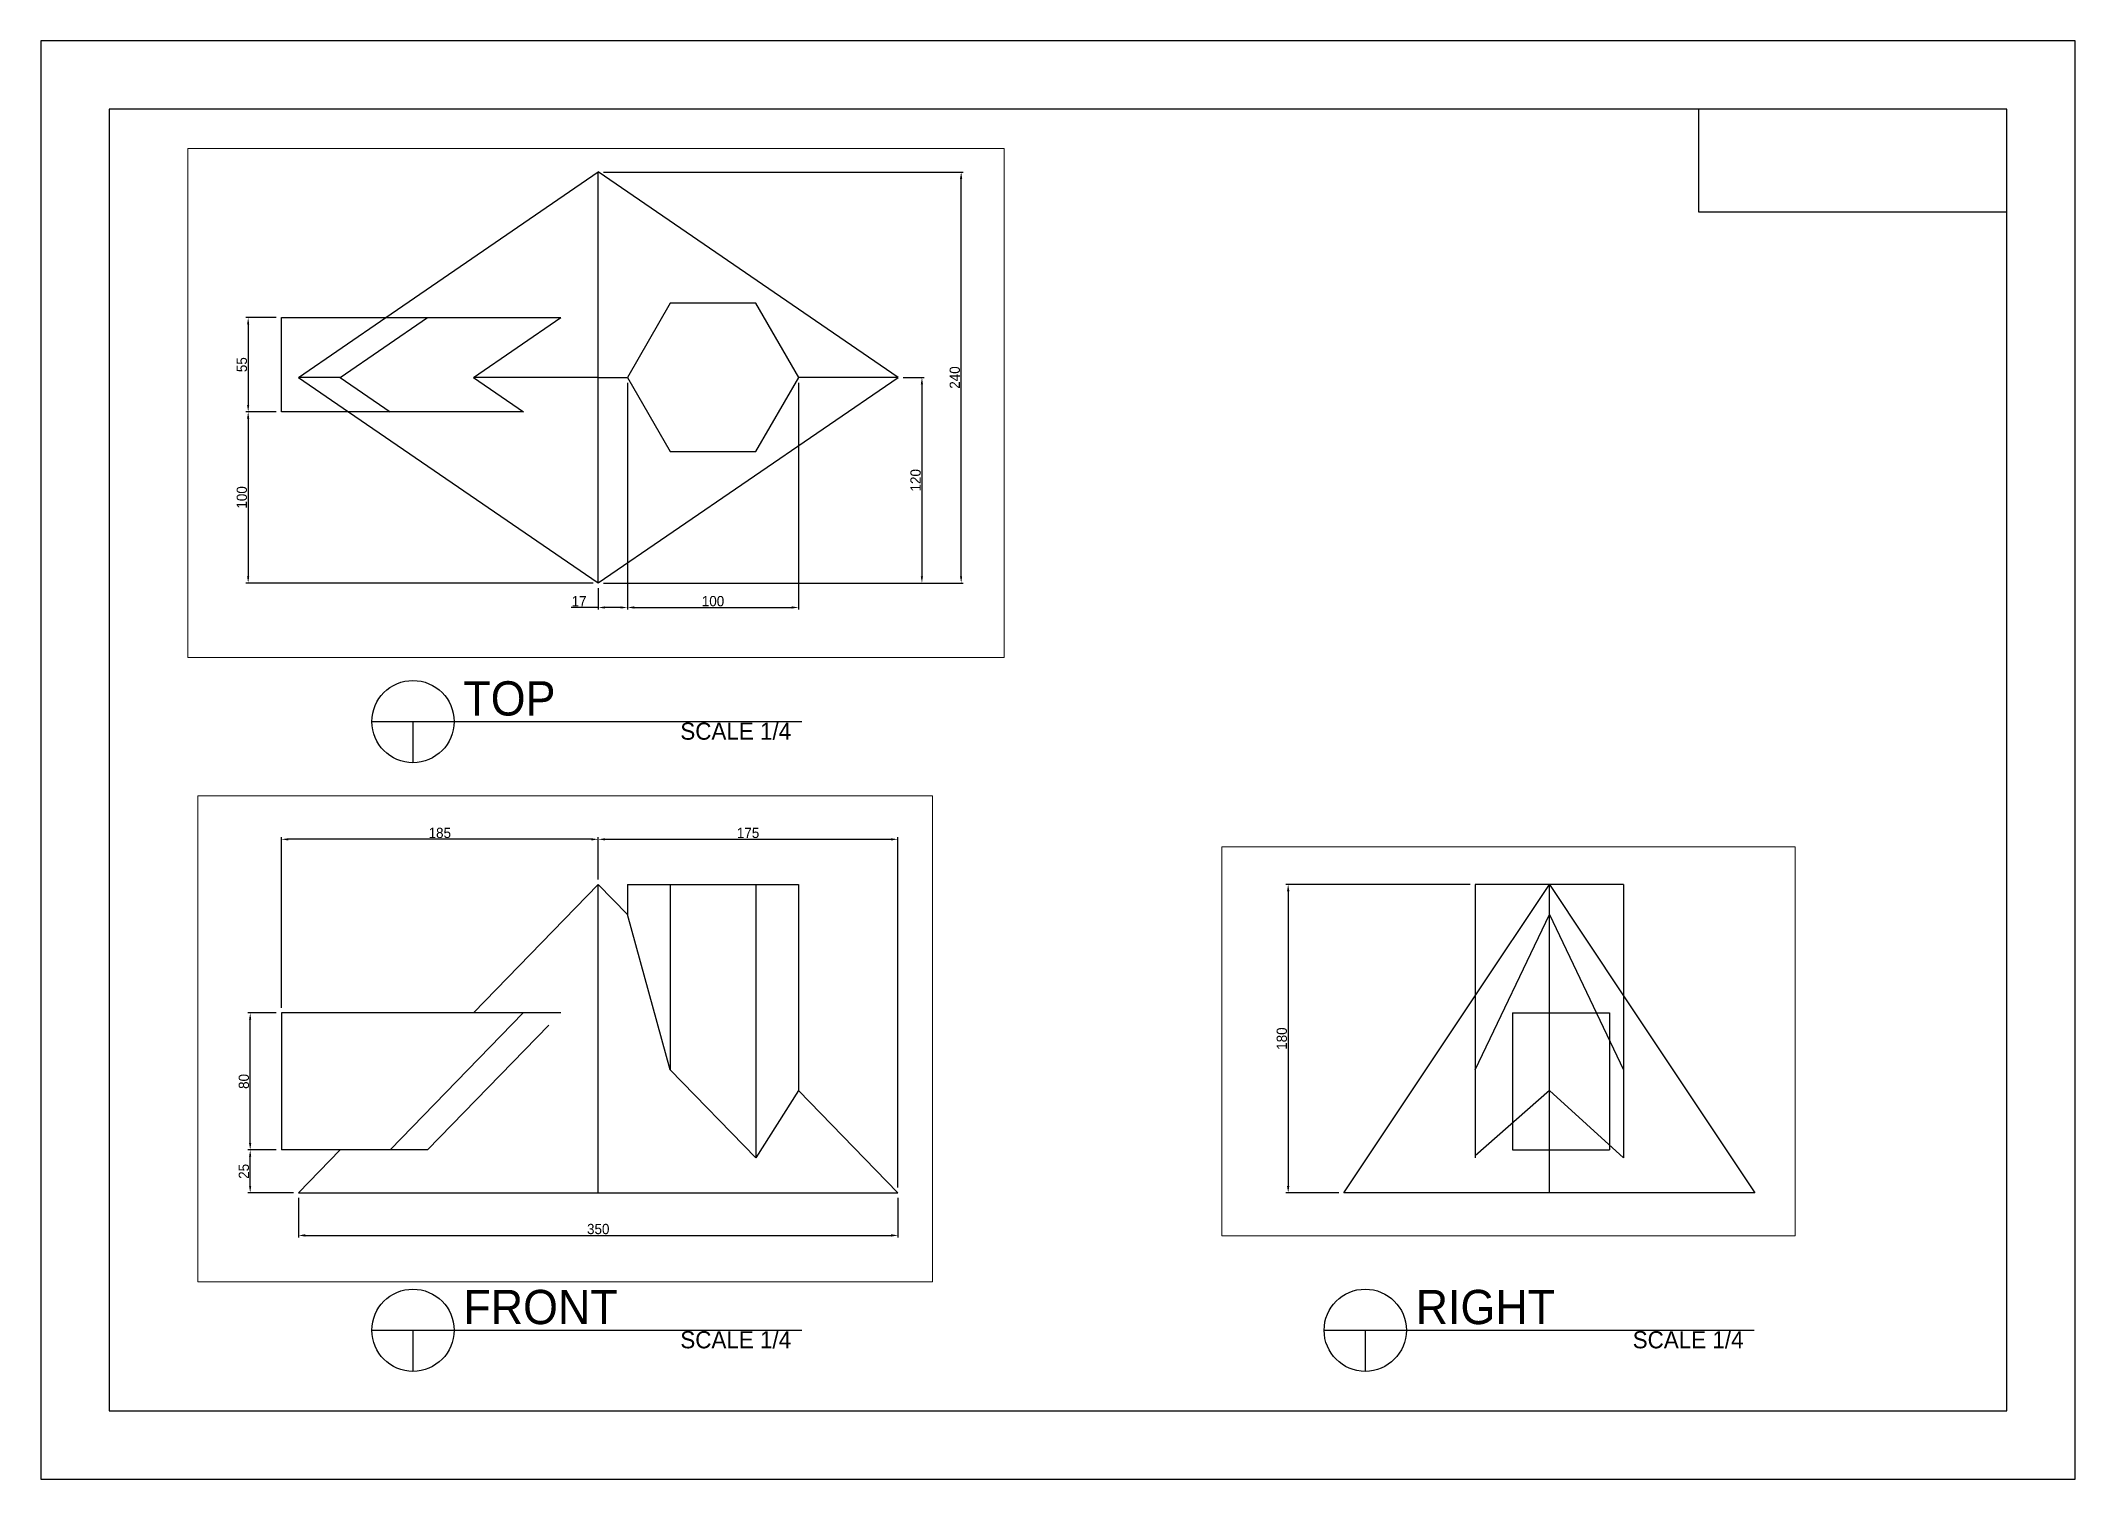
# Paper-space layout 'Layout1' of a CAD drawing. Header units: millimetres. Extents: x 0 to 297, y 0 to 210.
# The model-space entities are those that its viewports show. They can reach past a viewport. Long polylines and large blocks are cut down to what shows.
import ezdxf

# ---------------------------------------------------------------- set-up
doc = ezdxf.new("R2010")
doc.units = ezdxf.units.MM
doc.linetypes.add('HIDDEN', pattern=[9.525, 6.35, -3.175])
for name, color, linetype in [('dim', 1, 'Continuous'), ('hidden', 2, 'HIDDEN'), ('model', 7, 'Continuous'), ('mview', 4, 'Continuous')]:
    doc.layers.add(name, color=color, linetype=linetype)
doc.styles.get("Standard").update_dxf_attribs({"font": ''})
doc.styles.get('Standard').set_extended_font_data('Gulim')
doc.dimstyles.new('ISO-25', dxfattribs={"dimtxt": 6, "dimasz": 4, "dimexe": 1.25, "dimexo": 3, "dimtad": 1, "dimtxsty": 'Standard', "dimcen": 2.5, "dimadec": 0, "dimazin": 0, "dimtfac": 1, "dimtmove": 0, "dimatfit": 3, "dimfxl": 1, "dimarcsym": 0})

# ---------------------------------------------------------------- blocks, each defined once
blk = doc.blocks.new('*D6')
at = {"layer": 'Defpoints', "color": 0, "transparency": 16777216}
for p in [(916.2, 397.4), (807, 217.4), (839.5, 217.4)]:
    blk.add_point(p, dxfattribs=at)
at = {"layer": 'dim', "color": 0, "lineweight": -2, "transparency": 16777216}
for p, q in [((913.2, 397.4), (805.7, 397.4)), ((807, 393.4), (807, 221.4)), ((836.5, 217.4), (805.7, 217.4))]:
    blk.add_line(p, q, dxfattribs=at)
at = {"layer": 'dim', "color": 0, "transparency": 16777216}
for points in [[(806.3, 393.4), (807.7, 393.4), (807, 397.4)], [(806.3, 221.4), (807.7, 221.4), (807, 217.4)]]:
    blk.add_solid(points, dxfattribs=at)
at = {"layer": 'dim', "color": 0, "transparency": 16777216, "insert": (803.3, 307.4), "char_height": 6, "attachment_point": 5, "rotation": 90}
blk.add_mtext('180', dxfattribs=at)
blk = doc.blocks.new('*D7')
at = {"layer": 'Defpoints', "color": 0, "transparency": 16777216}
for p in [(574.3, 423.8), (399.3, 397.4), (574.3, 217.4)]:
    blk.add_point(p, dxfattribs=at)
at = {"layer": 'dim', "color": 0, "lineweight": -2, "transparency": 16777216}
for p, q in [((399.3, 400.4), (399.3, 425)), ((403.3, 423.8), (570.3, 423.8)), ((574.3, 220.4), (574.3, 425))]:
    blk.add_line(p, q, dxfattribs=at)
at = {"layer": 'dim', "color": 0, "transparency": 16777216}
for points in [[(403.3, 424.4), (403.3, 423.1), (399.3, 423.8)], [(570.3, 424.4), (570.3, 423.1), (574.3, 423.8)]]:
    blk.add_solid(points, dxfattribs=at)
at = {"layer": 'dim', "color": 0, "transparency": 16777216, "insert": (486.8, 427.5), "char_height": 6, "attachment_point": 5}
blk.add_mtext('175', dxfattribs=at)
blk = doc.blocks.new('*D8')
at = {"layer": 'Defpoints', "color": 0, "transparency": 16777216}
for p in [(214.3, 423.8), (399.3, 397.4), (214.3, 322.4)]:
    blk.add_point(p, dxfattribs=at)
at = {"layer": 'dim', "color": 0, "lineweight": -2, "transparency": 16777216}
for p, q in [((214.3, 325.4), (214.3, 425)), ((395.3, 423.8), (218.3, 423.8)), ((399.3, 400.4), (399.3, 425))]:
    blk.add_line(p, q, dxfattribs=at)
at = {"layer": 'dim', "color": 0, "transparency": 16777216}
for points in [[(218.3, 424.4), (218.3, 423.1), (214.3, 423.8)], [(395.3, 424.4), (395.3, 423.1), (399.3, 423.8)]]:
    blk.add_solid(points, dxfattribs=at)
at = {"layer": 'dim', "color": 0, "transparency": 16777216, "insert": (306.8, 427.5), "char_height": 6, "attachment_point": 5}
blk.add_mtext('185', dxfattribs=at)
blk = doc.blocks.new('*D9')
at = {"layer": 'Defpoints', "color": 0, "transparency": 16777216}
for p in [(224.3, 217.4), (574.3, 217.4), (574.3, 192.5)]:
    blk.add_point(p, dxfattribs=at)
at = {"layer": 'dim', "color": 0, "lineweight": -2, "transparency": 16777216}
for p, q in [((224.3, 214.4), (224.3, 191.2)), ((574.3, 214.4), (574.3, 191.2)), ((228.3, 192.5), (570.3, 192.5))]:
    blk.add_line(p, q, dxfattribs=at)
at = {"layer": 'dim', "color": 0, "transparency": 16777216}
for points in [[(228.3, 193.2), (228.3, 191.8), (224.3, 192.5)], [(570.3, 193.2), (570.3, 191.8), (574.3, 192.5)]]:
    blk.add_solid(points, dxfattribs=at)
at = {"layer": 'dim', "color": 0, "transparency": 16777216, "insert": (399.3, 196.2), "char_height": 6, "attachment_point": 5}
blk.add_mtext('350', dxfattribs=at)
blk = doc.blocks.new('*D10')
at = {"layer": 'Defpoints', "color": 0, "transparency": 16777216}
for p in [(196.1, 242.4), (214.3, 242.4), (224.3, 217.4)]:
    blk.add_point(p, dxfattribs=at)
at = {"layer": 'dim', "color": 0, "lineweight": -2, "transparency": 16777216}
for p, q in [((211.3, 242.4), (194.8, 242.4)), ((196.1, 221.4), (196.1, 238.4)), ((221.3, 217.4), (194.8, 217.4))]:
    blk.add_line(p, q, dxfattribs=at)
at = {"layer": 'dim', "color": 0, "transparency": 16777216}
for points in [[(195.4, 238.4), (196.7, 238.4), (196.1, 242.4)], [(195.4, 221.4), (196.7, 221.4), (196.1, 217.4)]]:
    blk.add_solid(points, dxfattribs=at)
at = {"layer": 'dim', "color": 0, "transparency": 16777216, "insert": (192.4, 229.9), "char_height": 6, "attachment_point": 5, "rotation": 90}
blk.add_mtext('25', dxfattribs=at)
blk = doc.blocks.new('*D5')
at = {"layer": 'Defpoints', "color": 0, "transparency": 16777216}
for p in [(196.1, 322.4), (214.3, 322.4), (214.3, 242.4)]:
    blk.add_point(p, dxfattribs=at)
at = {"layer": 'dim', "color": 0, "lineweight": -2, "transparency": 16777216}
for p, q in [((211.3, 322.4), (194.8, 322.4)), ((196.1, 246.4), (196.1, 318.4)), ((211.3, 242.4), (194.8, 242.4))]:
    blk.add_line(p, q, dxfattribs=at)
at = {"layer": 'dim', "color": 0, "transparency": 16777216}
for points in [[(195.4, 318.4), (196.7, 318.4), (196.1, 322.4)], [(195.4, 246.4), (196.7, 246.4), (196.1, 242.4)]]:
    blk.add_solid(points, dxfattribs=at)
at = {"layer": 'dim', "color": 0, "transparency": 16777216, "insert": (192.4, 282.4), "char_height": 6, "attachment_point": 5, "rotation": 90}
blk.add_mtext('80', dxfattribs=at)
blk = doc.blocks.new('*D11')
at = {"layer": 'Defpoints', "color": 0, "transparency": 16777216}
for p in [(214.3, 724.1), (194.9, 669.1), (214.3, 669.1)]:
    blk.add_point(p, dxfattribs=at)
at = {"layer": 'dim', "color": 0, "lineweight": -2, "transparency": 16777216}
for p, q in [((211.3, 724.1), (193.6, 724.1)), ((194.9, 720.1), (194.9, 673.1)), ((211.3, 669.1), (193.6, 669.1))]:
    blk.add_line(p, q, dxfattribs=at)
at = {"layer": 'dim', "color": 0, "transparency": 16777216}
for points in [[(194.2, 720.1), (195.5, 720.1), (194.9, 724.1)], [(194.2, 673.1), (195.5, 673.1), (194.9, 669.1)]]:
    blk.add_solid(points, dxfattribs=at)
at = {"layer": 'dim', "color": 0, "transparency": 16777216, "insert": (191.2, 696.6), "char_height": 6, "attachment_point": 5, "rotation": 90}
blk.add_mtext('55', dxfattribs=at)
blk = doc.blocks.new('*D12')
at = {"layer": 'Defpoints', "color": 0, "transparency": 16777216}
for p in [(214.3, 669.1), (194.9, 569.1), (399.3, 569.1)]:
    blk.add_point(p, dxfattribs=at)
at = {"layer": 'dim', "color": 0, "lineweight": -2, "transparency": 16777216}
for p, q in [((211.3, 669.1), (193.6, 669.1)), ((194.9, 665.1), (194.9, 573.1)), ((396.3, 569.1), (193.6, 569.1))]:
    blk.add_line(p, q, dxfattribs=at)
at = {"layer": 'dim', "color": 0, "transparency": 16777216}
for points in [[(194.2, 665.1), (195.5, 665.1), (194.9, 669.1)], [(194.2, 573.1), (195.5, 573.1), (194.9, 569.1)]]:
    blk.add_solid(points, dxfattribs=at)
at = {"layer": 'dim', "color": 0, "transparency": 16777216, "insert": (191.2, 619.1), "char_height": 6, "attachment_point": 5, "rotation": 90}
blk.add_mtext('100', dxfattribs=at)
blk = doc.blocks.new('*D13')
at = {"layer": 'Defpoints', "color": 0, "transparency": 16777216}
for p in [(416.3, 689.1), (399.3, 569.1), (416.3, 554.8)]:
    blk.add_point(p, dxfattribs=at)
at = {"layer": 'dim', "color": 0, "lineweight": -2, "transparency": 16777216}
for p, q in [((416.3, 686.1), (416.3, 553.6)), ((399.3, 566.1), (399.3, 553.6)), ((399.3, 554.8), (383.5, 554.8)), ((412.3, 554.8), (403.3, 554.8))]:
    blk.add_line(p, q, dxfattribs=at)
at = {"layer": 'dim', "color": 0, "transparency": 16777216}
for points in [[(403.3, 555.5), (403.3, 554.2), (399.3, 554.8)], [(412.3, 555.5), (412.3, 554.2), (416.3, 554.8)]]:
    blk.add_solid(points, dxfattribs=at)
at = {"layer": 'dim', "color": 0, "transparency": 16777216, "insert": (388.1, 558.5), "char_height": 6, "attachment_point": 5}
blk.add_mtext('17', dxfattribs=at)
blk = doc.blocks.new('*D14')
at = {"layer": 'Defpoints', "color": 0, "transparency": 16777216}
for p in [(416.3, 689.1), (516.3, 689.1), (516.3, 554.8)]:
    blk.add_point(p, dxfattribs=at)
at = {"layer": 'dim', "color": 0, "lineweight": -2, "transparency": 16777216}
for p, q in [((416.3, 686.1), (416.3, 553.6)), ((516.3, 686.1), (516.3, 553.6)), ((420.3, 554.8), (512.3, 554.8))]:
    blk.add_line(p, q, dxfattribs=at)
at = {"layer": 'dim', "color": 0, "transparency": 16777216}
for points in [[(420.3, 555.5), (420.3, 554.2), (416.3, 554.8)], [(512.3, 555.5), (512.3, 554.2), (516.3, 554.8)]]:
    blk.add_solid(points, dxfattribs=at)
at = {"layer": 'dim', "color": 0, "transparency": 16777216, "insert": (466.3, 558.5), "char_height": 6, "attachment_point": 5}
blk.add_mtext('100', dxfattribs=at)
blk = doc.blocks.new('*D15')
at = {"layer": 'Defpoints', "color": 0, "transparency": 16777216}
for p in [(574.3, 689.1), (399.3, 569.1), (588.3, 569.1)]:
    blk.add_point(p, dxfattribs=at)
at = {"layer": 'dim', "color": 0, "lineweight": -2, "transparency": 16777216}
for p, q in [((577.3, 689.1), (589.5, 689.1)), ((588.3, 685.1), (588.3, 573.1)), ((402.3, 569.1), (589.5, 569.1))]:
    blk.add_line(p, q, dxfattribs=at)
at = {"layer": 'dim', "color": 0, "transparency": 16777216}
for points in [[(587.6, 685.1), (588.9, 685.1), (588.3, 689.1)], [(587.6, 573.1), (588.9, 573.1), (588.3, 569.1)]]:
    blk.add_solid(points, dxfattribs=at)
at = {"layer": 'dim', "color": 0, "transparency": 16777216, "insert": (584.6, 629.1), "char_height": 6, "attachment_point": 5, "rotation": 90}
blk.add_mtext('120', dxfattribs=at)
blk = doc.blocks.new('*D16')
at = {"layer": 'Defpoints', "color": 0, "transparency": 16777216}
for p in [(399.3, 809.1), (611.2, 809.1), (399.3, 569.1)]:
    blk.add_point(p, dxfattribs=at)
at = {"layer": 'dim', "color": 0, "lineweight": -2, "transparency": 16777216}
for p, q in [((402.3, 809.1), (612.4, 809.1)), ((611.2, 573.1), (611.2, 805.1)), ((402.3, 569.1), (612.4, 569.1))]:
    blk.add_line(p, q, dxfattribs=at)
at = {"layer": 'dim', "color": 0, "transparency": 16777216}
for points in [[(610.5, 805.1), (611.8, 805.1), (611.2, 809.1)], [(610.5, 573.1), (611.8, 573.1), (611.2, 569.1)]]:
    blk.add_solid(points, dxfattribs=at)
at = {"layer": 'dim', "color": 0, "transparency": 16777216, "insert": (607.5, 689.1), "char_height": 6, "attachment_point": 5, "rotation": 90}
blk.add_mtext('240', dxfattribs=at)

msp = doc.modelspace()

# ---------------------------------------------------------------- linework, layer by layer
at = {"layer": 'hidden'}
for p, q in [((224.31, 689.137), (275.352, 724.137)), ((248.616, 689.137), (299.657, 724.137)), ((248.616, 689.137), (224.31, 689.137)), ((224.31, 689.137), (253.477, 669.137)), ((248.616, 689.137), (277.782, 669.137)), ((916.238, 332.423), (959.54, 397.375)), ((959.54, 397.375), (1002.841, 332.423)), ((916.238, 289.223), (959.54, 379.889)), ((959.54, 379.889), (1002.841, 289.223)), ((299.657, 242.375), (377.435, 322.375)), ((937.889, 322.375), (994.54, 322.375)), ((937.889, 322.375), (937.889, 242.375)), ((994.54, 322.375), (994.54, 242.375)), ((937.889, 242.375), (994.54, 242.375))]:
    msp.add_line(p, q, dxfattribs=at)
at = {"layer": 'model'}
for p, q in [((275.352, 724.137), (399.31, 809.137)), ((399.31, 569.137), (399.31, 809.137)), ((574.31, 689.137), (399.31, 809.137)), ((214.31, 669.137), (214.31, 724.137)), ((214.31, 724.137), (377.435, 724.137)), ((326.394, 689.137), (377.435, 724.137)), ((326.394, 689.137), (355.56, 669.137)), ((399.31, 689.137), (326.394, 689.137)), ((399.31, 569.137), (574.31, 689.137)), ((399.31, 689.137), (416.31, 689.137)), ((574.31, 689.137), (516.31, 689.137)), ((355.56, 669.137), (214.31, 669.137)), ((253.477, 669.137), (399.31, 569.137)), ((326.394, 322.375), (399.31, 397.375)), ((399.31, 217.375), (399.31, 397.375)), ((416.31, 379.889), (399.31, 397.375)), ((416.31, 397.375), (416.31, 379.889)), ((416.31, 397.375), (516.31, 397.375)), ((441.31, 397.375), (441.31, 289.223)), ((491.31, 397.375), (491.31, 237.794)), ((516.31, 397.375), (516.31, 277.032)), ((916.238, 397.375), (916.238, 238.894)), ((1002.841, 397.375), (916.238, 397.375)), ((959.54, 217.375), (959.54, 397.375)), ((1002.841, 397.375), (1002.841, 237.794)), ((441.31, 289.223), (416.31, 379.889)), ((377.435, 322.375), (214.31, 322.375)), ((214.31, 322.375), (214.31, 242.375)), ((277.782, 242.375), (355.56, 322.375)), ((839.54, 217.375), (916.238, 332.423)), ((916.238, 332.423), (916.238, 237.794)), ((1002.841, 332.423), (1079.54, 217.375)), ((491.31, 237.794), (441.31, 289.223)), ((516.31, 277.032), (491.31, 237.794)), ((574.31, 217.375), (516.31, 277.032)), ((959.54, 277.032), (916.238, 238.894)), ((959.54, 277.032), (1002.841, 237.794)), ((299.657, 242.375), (214.31, 242.375)), ((224.31, 217.375), (248.616, 242.375)), ((224.31, 217.375), (399.31, 217.375)), ((399.31, 217.375), (574.31, 217.375)), ((1079.54, 217.375), (839.54, 217.375))]:
    msp.add_line(p, q, dxfattribs=at)
msp.add_lwpolyline([(416.31, 689.137), (441.31, 645.836), (491.31, 645.836), (516.31, 689.137), (491.31, 732.438), (441.31, 732.438)], close=True, dxfattribs=at)

# ---------------------------------------------------------------- dimensions: what is measured, and where the dimension line sits
at = {"layer": 'dim'}
for base, p1, p2, picture, middle in [((611.169, 809.137), (399.31, 569.137), (399.31, 809.137), '*D16', (607.464, 689.137)), ((194.879, 669.137), (214.31, 724.137), (214.31, 669.137), '*D11', (191.182, 696.637)), ((588.268, 569.137), (574.31, 689.137), (399.31, 569.137), '*D15', (584.559, 629.137)), ((194.879, 569.137), (214.31, 669.137), (399.31, 569.137), '*D12', (191.17, 619.137)), ((806.989, 217.375), (916.238, 397.375), (839.54, 217.375), '*D6', (803.28, 307.375)), ((196.07, 322.375), (214.31, 242.375), (214.31, 322.375), '*D5', (192.369, 282.375)), ((196.07, 242.375), (224.31, 217.375), (214.31, 242.375), '*D10', (192.369, 229.875))]:
    dim = msp.add_linear_dim(base=base, p1=p1, p2=p2, angle=90, dimstyle='ISO-25', dxfattribs=at)
    dim.commit()
    dim.dimension.update_dxf_attribs({"geometry": picture, "text_midpoint": middle})
dim = msp.add_linear_dim(base=(416.31, 554.825), p1=(399.31, 569.137), p2=(416.31, 689.137), dimstyle='ISO-25', dxfattribs=at)
dim.commit()
dim.dimension.update_dxf_attribs({"geometry": '*D13', "text_midpoint": (388.058, 554.825), "dimtype": 160})
for base, p1, p2, picture, middle in [((516.31, 554.825), (416.31, 689.137), (516.31, 689.137), '*D14', (466.31, 558.533)), ((214.31, 423.767), (399.31, 397.375), (214.31, 322.375), '*D8', (306.81, 427.476)), ((574.31, 423.767), (399.31, 397.375), (574.31, 217.375), '*D7', (486.81, 427.476)), ((574.31, 192.487), (224.31, 217.375), (574.31, 217.375), '*D9', (399.31, 196.187))]:
    dim = msp.add_linear_dim(base=base, p1=p1, p2=p2, dimstyle='ISO-25', dxfattribs=at)
    dim.commit()
    dim.dimension.update_dxf_attribs({"geometry": picture, "text_midpoint": middle})

psp = doc.layouts.get("Layout1")

# ---------------------------------------------------------------- linework, layer by layer
for p, q in [((48.34, 110.61), (111.12, 110.61)), ((54.34, 110.61), (54.34, 104.61)), ((48.34, 21.76), (111.12, 21.76)), ((54.34, 21.76), (54.34, 15.76)), ((187.35, 21.76), (250.13, 21.76)), ((193.35, 21.76), (193.35, 15.76))]:
    psp.add_line(p, q)
for points in [[(0, 0), (297, 0), (297, 210), (0, 210)], [(10, 10), (287, 10), (287, 200), (10, 200)], [(287, 200), (242, 200), (242, 185), (287, 185)]]:
    psp.add_lwpolyline(points, close=True)
for centre in [(54.34, 110.61), (54.34, 21.76), (193.35, 21.76)]:
    psp.add_circle(centre, 6)

# ---------------------------------------------------------------- texts
at = {"attachment_point": 1}
for s, width, insert, char_height in [('TOP', 48.6905, (61.7, 116.49), 5), ('SCALE 1/4', 26.9851, (93.37, 110.46), 2.5), ('FRONT', 48.6905, (61.7, 27.65), 5), ('RIGHT', 48.6905, (200.71, 27.65), 5), ('SCALE 1/4', 26.9851, (93.37, 21.62), 2.5), ('SCALE 1/4', 26.9851, (232.39, 21.62), 2.5)]:
    psp.add_mtext_dynamic_manual_height_columns(s, width=width, gutter_width=12.5, heights=[0], dxfattribs=dict(at, insert=insert, char_height=char_height))

# ---------------------------------------------------------------- viewports
at = {"layer": 'mview'}
psp.add_viewport(center=(81.06, 157.11), size=(119.2, 74.327), view_center_point=(397.972, 674.218), view_height=297.30813, dxfattribs=at)
for center, size, view_center_point, view_height, status in [((76.57, 64.29), (107.24, 70.9655), (380.036, 307.252), 283.86203, 3), ((214.26, 63.92), (83.7, 56.7724), (935.639, 305.758), 227.08963, 4)]:
    psp.add_viewport(center=center, size=size, view_center_point=view_center_point, view_height=view_height, status=status, dxfattribs=at)

doc.saveas('drawing.dxf')
